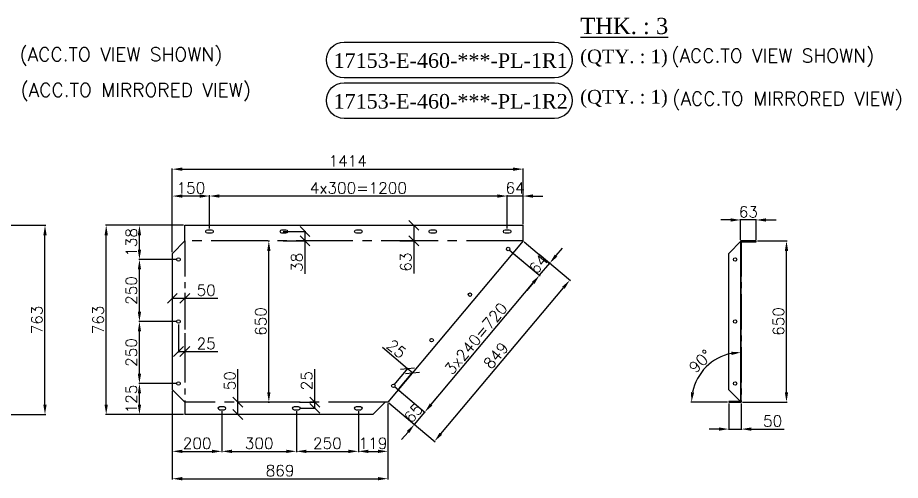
# Model space of a CAD drawing. Header units: inches. Extents: x 212980 to 238967, y -33384 to 2238.
# Drawn here: x 227703 to 231261, y -16114 to -14248 of the extents above; entities that cross this region are included whole.
import ezdxf
from ezdxf.enums import TextEntityAlignment as Align

# ---------------------------------------------------------------- set-up
doc = ezdxf.new("R2010")
doc.units = ezdxf.units.IN
doc.header["$LTSCALE"] = 15
doc.header["$MEASUREMENT"] = 0
doc.linetypes.add('CENTER2', pattern=[28.575, 19.05, -3.175, 3.175, -3.175])
doc.layers.get('Defpoints').update_dxf_attribs({"lineweight": 0})
doc.layers.add('3-TEXT', color=7, linetype='Continuous')
doc.layers.add('5', color=8, linetype='Continuous')
doc.styles.add('ROMANS', font='ROMANS.shx')
doc.styles.add('style10', font='romans.shx', dxfattribs={"height": 25})
doc.styles.add('style7', font='times.ttf', dxfattribs={"height": 24})
doc.dimstyles.new('11', dxfattribs={"dimtxt": 45, "dimasz": 40, "dimexe": 3, "dimexo": 5, "dimgap": 10, "dimtad": 1, "dimdec": 0, "dimdsep": 46, "dimtxsty": 'ROMANS', "dimcen": 2.5, "dimclrd": 6, "dimclre": 6, "dimclrt": 2, "dimadec": 0, "dimazin": 0, "dimtfac": 1, "dimtdec": 0, "dimtmove": 0, "dimatfit": 3, "dimfxl": 1, "dimarcsym": 0})

# ---------------------------------------------------------------- blocks, each defined once
blk = doc.blocks.new('*D222')
at = {"color": 6, "lineweight": -2, "ltscale": 200, "transparency": 16777216}
for p, q in [((227626.3, -15085.1), (227816.2, -15085.1)), ((227813.2, -15808.1), (227813.2, -15125.1)), ((227626.3, -15848.1), (227816.2, -15848.1))]:
    blk.add_line(p, q, dxfattribs=at)
at = {"color": 6, "ltscale": 200, "transparency": 16777216}
for points in [[(227806.5, -15125.1), (227819.8, -15125.1), (227813.2, -15085.1)], [(227806.5, -15808.1), (227819.8, -15808.1), (227813.2, -15848.1)]]:
    blk.add_solid(points, dxfattribs=at)
at = {"layer": 'Defpoints', "color": 0, "ltscale": 200, "transparency": 16777216}
for p in [(227621.3, -15085.1), (227813.2, -15085.1), (227621.3, -15848.1)]:
    blk.add_point(p, dxfattribs=at)
at = {"color": 2, "ltscale": 200, "transparency": 16777216, "insert": (227780.7, -15466.6), "char_height": 45, "attachment_point": 5, "rotation": 90, "style": 'ROMANS'}
blk.add_mtext('763', dxfattribs=at)
blk = doc.blocks.new('*D275')
at = {"color": 6, "lineweight": -2, "ltscale": 200, "transparency": 16777216}
for p, q in [((229636.5, -14967.1), (229596.5, -14967.1)), ((229676.5, -15098.1), (229676.5, -14964.1)), ((229740.5, -14967.1), (229676.5, -14967.1)), ((229740.5, -15080.1), (229740.5, -14964.1)), ((229780.5, -14967.1), (229820.5, -14967.1))]:
    blk.add_line(p, q, dxfattribs=at)
at = {"color": 6, "ltscale": 200, "transparency": 16777216}
for points in [[(229636.5, -14960.4), (229636.5, -14973.8), (229676.5, -14967.1)], [(229780.5, -14960.4), (229780.5, -14973.8), (229740.5, -14967.1)]]:
    blk.add_solid(points, dxfattribs=at)
at = {"layer": 'Defpoints', "color": 0, "ltscale": 200, "transparency": 16777216}
for p in [(229676.5, -14967.1), (229740.5, -15085.1), (229676.5, -15103.1)]:
    blk.add_point(p, dxfattribs=at)
at = {"color": 2, "ltscale": 200, "transparency": 16777216, "insert": (229708.5, -14934.6), "char_height": 45, "attachment_point": 5, "style": 'ROMANS'}
blk.add_mtext('64', dxfattribs=at)
blk = doc.blocks.new('*D276')
at = {"color": 6, "lineweight": -2, "ltscale": 200, "transparency": 16777216}
for p, q in [((228476.5, -15098.1), (228476.5, -14964.1)), ((229636.5, -14967.1), (228516.5, -14967.1)), ((229676.5, -15098.1), (229676.5, -14964.1))]:
    blk.add_line(p, q, dxfattribs=at)
at = {"color": 6, "ltscale": 200, "transparency": 16777216}
for points in [[(228516.5, -14960.4), (228516.5, -14973.8), (228476.5, -14967.1)], [(229636.5, -14960.4), (229636.5, -14973.8), (229676.5, -14967.1)]]:
    blk.add_solid(points, dxfattribs=at)
at = {"layer": 'Defpoints', "color": 0, "ltscale": 200, "transparency": 16777216}
for p in [(228476.5, -14967.1), (228476.5, -15103.1), (229676.5, -15103.1)]:
    blk.add_point(p, dxfattribs=at)
at = {"color": 2, "ltscale": 200, "transparency": 16777216, "insert": (229076.5, -14934.6), "char_height": 45, "attachment_point": 5, "style": 'ROMANS'}
blk.add_mtext('4x300=1200', dxfattribs=at)
blk = doc.blocks.new('*D277')
at = {"color": 6, "lineweight": -2, "ltscale": 200, "transparency": 16777216}
for p, q in [((228326.5, -15193.1), (228326.5, -14964.1)), ((228436.5, -14967.1), (228366.5, -14967.1)), ((228476.5, -15098.1), (228476.5, -14964.1))]:
    blk.add_line(p, q, dxfattribs=at)
at = {"color": 6, "ltscale": 200, "transparency": 16777216}
for points in [[(228366.5, -14960.4), (228366.5, -14973.8), (228326.5, -14967.1)], [(228436.5, -14960.4), (228436.5, -14973.8), (228476.5, -14967.1)]]:
    blk.add_solid(points, dxfattribs=at)
at = {"layer": 'Defpoints', "color": 0, "ltscale": 200, "transparency": 16777216}
for p in [(228326.5, -14967.1), (228476.5, -15103.1), (228326.5, -15198.1)]:
    blk.add_point(p, dxfattribs=at)
at = {"color": 2, "ltscale": 200, "transparency": 16777216, "insert": (228401.5, -14934.6), "char_height": 45, "attachment_point": 5, "style": 'ROMANS'}
blk.add_mtext('150', dxfattribs=at)
blk = doc.blocks.new('*D256')
at = {"color": 6, "lineweight": -2, "ltscale": 200, "transparency": 16777216}
for p, q in [((228326.5, -14979.3), (228326.5, -14855.6)), ((228366.5, -14858.6), (229700.5, -14858.6)), ((229740.5, -14979.3), (229740.5, -14855.6))]:
    blk.add_line(p, q, dxfattribs=at)
at = {"color": 6, "ltscale": 200, "transparency": 16777216}
for points in [[(228366.5, -14852), (228366.5, -14865.3), (228326.5, -14858.6)], [(229700.5, -14852), (229700.5, -14865.3), (229740.5, -14858.6)]]:
    blk.add_solid(points, dxfattribs=at)
at = {"layer": 'Defpoints', "color": 0, "ltscale": 200, "transparency": 16777216}
for p in [(229740.5, -14858.6), (228326.5, -14984.3), (229740.5, -14984.3)]:
    blk.add_point(p, dxfattribs=at)
at = {"color": 2, "ltscale": 200, "transparency": 16777216, "insert": (229033.5, -14826.1), "char_height": 45, "attachment_point": 5, "style": 'ROMANS'}
blk.add_mtext('1414', dxfattribs=at)
blk = doc.blocks.new('*D267')
at = {"color": 6, "lineweight": -2, "ltscale": 200, "transparency": 16777216}
for p, q in [((228346.5, -15723.1), (228190.9, -15723.1)), ((228193.9, -15808.1), (228193.9, -15763.1)), ((228371.5, -15848.1), (228190.9, -15848.1))]:
    blk.add_line(p, q, dxfattribs=at)
at = {"color": 6, "ltscale": 200, "transparency": 16777216}
for points in [[(228187.3, -15763.1), (228200.6, -15763.1), (228193.9, -15723.1)], [(228187.3, -15808.1), (228200.6, -15808.1), (228193.9, -15848.1)]]:
    blk.add_solid(points, dxfattribs=at)
at = {"layer": 'Defpoints', "color": 0, "ltscale": 200, "transparency": 16777216}
for p in [(228193.9, -15723.1), (228351.5, -15723.1), (228376.5, -15848.1)]:
    blk.add_point(p, dxfattribs=at)
at = {"color": 2, "ltscale": 200, "transparency": 16777216, "insert": (228161.4, -15785.6), "char_height": 45, "attachment_point": 5, "rotation": 90, "style": 'ROMANS'}
blk.add_mtext('125', dxfattribs=at)
blk = doc.blocks.new('*D268')
at = {"color": 6, "lineweight": -2, "ltscale": 200, "transparency": 16777216}
for p, q in [((228346.5, -15473.1), (228190.9, -15473.1)), ((228193.9, -15683.1), (228193.9, -15513.1)), ((228346.5, -15723.1), (228190.9, -15723.1))]:
    blk.add_line(p, q, dxfattribs=at)
at = {"color": 6, "ltscale": 200, "transparency": 16777216}
for points in [[(228187.3, -15513.1), (228200.6, -15513.1), (228193.9, -15473.1)], [(228187.3, -15683.1), (228200.6, -15683.1), (228193.9, -15723.1)]]:
    blk.add_solid(points, dxfattribs=at)
at = {"layer": 'Defpoints', "color": 0, "ltscale": 200, "transparency": 16777216}
for p in [(228193.9, -15473.1), (228351.5, -15473.1), (228351.5, -15723.1)]:
    blk.add_point(p, dxfattribs=at)
at = {"color": 2, "ltscale": 200, "transparency": 16777216, "insert": (228161.4, -15598.1), "char_height": 45, "attachment_point": 5, "rotation": 90, "style": 'ROMANS'}
blk.add_mtext('250', dxfattribs=at)
blk = doc.blocks.new('*D269')
at = {"color": 6, "lineweight": -2, "ltscale": 200, "transparency": 16777216}
for p, q in [((228346.5, -15223.1), (228190.9, -15223.1)), ((228193.9, -15433.1), (228193.9, -15263.1)), ((228346.5, -15473.1), (228190.9, -15473.1))]:
    blk.add_line(p, q, dxfattribs=at)
at = {"color": 6, "ltscale": 200, "transparency": 16777216}
for points in [[(228187.3, -15263.1), (228200.6, -15263.1), (228193.9, -15223.1)], [(228187.3, -15433.1), (228200.6, -15433.1), (228193.9, -15473.1)]]:
    blk.add_solid(points, dxfattribs=at)
at = {"layer": 'Defpoints', "color": 0, "ltscale": 200, "transparency": 16777216}
for p in [(228193.9, -15223.1), (228351.5, -15223.1), (228351.5, -15473.1)]:
    blk.add_point(p, dxfattribs=at)
at = {"color": 2, "ltscale": 200, "transparency": 16777216, "insert": (228161.4, -15348.1), "char_height": 45, "attachment_point": 5, "rotation": 90, "style": 'ROMANS'}
blk.add_mtext('250', dxfattribs=at)
blk = doc.blocks.new('*D270')
at = {"color": 6, "lineweight": -2, "ltscale": 200, "transparency": 16777216}
for p, q in [((228371.5, -15085.1), (228190.9, -15085.1)), ((228193.9, -15183.1), (228193.9, -15125.1)), ((228346.5, -15223.1), (228190.9, -15223.1))]:
    blk.add_line(p, q, dxfattribs=at)
at = {"color": 6, "ltscale": 200, "transparency": 16777216}
for points in [[(228187.3, -15125.1), (228200.6, -15125.1), (228193.9, -15085.1)], [(228187.3, -15183.1), (228200.6, -15183.1), (228193.9, -15223.1)]]:
    blk.add_solid(points, dxfattribs=at)
at = {"layer": 'Defpoints', "color": 0, "ltscale": 200, "transparency": 16777216}
for p in [(228193.9, -15085.1), (228376.5, -15085.1), (228351.5, -15223.1)]:
    blk.add_point(p, dxfattribs=at)
at = {"color": 2, "ltscale": 200, "transparency": 16777216, "insert": (228161.4, -15154.1), "char_height": 45, "attachment_point": 5, "rotation": 90, "style": 'ROMANS'}
blk.add_mtext('138', dxfattribs=at)
blk = doc.blocks.new('*D255')
at = {"color": 6, "lineweight": -2, "ltscale": 200, "transparency": 16777216}
for p, q in [((228289.4, -15085.1), (228056.9, -15085.1)), ((228059.9, -15808.1), (228059.9, -15125.1)), ((228289.4, -15848.1), (228056.9, -15848.1))]:
    blk.add_line(p, q, dxfattribs=at)
at = {"color": 6, "ltscale": 200, "transparency": 16777216}
for points in [[(228053.3, -15125.1), (228066.6, -15125.1), (228059.9, -15085.1)], [(228053.3, -15808.1), (228066.6, -15808.1), (228059.9, -15848.1)]]:
    blk.add_solid(points, dxfattribs=at)
at = {"layer": 'Defpoints', "color": 0, "ltscale": 200, "transparency": 16777216}
for p in [(228059.9, -15085.1), (228294.4, -15085.1), (228294.4, -15848.1)]:
    blk.add_point(p, dxfattribs=at)
at = {"color": 2, "ltscale": 200, "transparency": 16777216, "insert": (228027.4, -15466.6), "char_height": 45, "attachment_point": 5, "rotation": 90, "style": 'ROMANS'}
blk.add_mtext('763', dxfattribs=at)
blk = doc.blocks.new('*D271')
at = {"color": 6, "lineweight": -2, "ltscale": 200, "transparency": 16777216}
for p, q in [((228326.5, -15753.1), (228326.5, -15999.6)), ((228526.5, -15835.1), (228526.5, -15999.6)), ((228366.5, -15996.6), (228486.5, -15996.6))]:
    blk.add_line(p, q, dxfattribs=at)
at = {"color": 6, "ltscale": 200, "transparency": 16777216}
for points in [[(228366.5, -15990), (228366.5, -16003.3), (228326.5, -15996.6)], [(228486.5, -15990), (228486.5, -16003.3), (228526.5, -15996.6)]]:
    blk.add_solid(points, dxfattribs=at)
at = {"layer": 'Defpoints', "color": 0, "ltscale": 200, "transparency": 16777216}
for p in [(228326.5, -15748.1), (228526.5, -15830.1), (228526.5, -15996.6)]:
    blk.add_point(p, dxfattribs=at)
at = {"color": 2, "ltscale": 200, "transparency": 16777216, "insert": (228426.5, -15964.1), "char_height": 45, "attachment_point": 5, "style": 'ROMANS'}
blk.add_mtext('200', dxfattribs=at)
blk = doc.blocks.new('*D272')
at = {"color": 6, "lineweight": -2, "ltscale": 200, "transparency": 16777216}
for p, q in [((228526.5, -15835.1), (228526.5, -15999.6)), ((228826.5, -15835.1), (228826.5, -15999.6)), ((228566.5, -15996.6), (228786.5, -15996.6))]:
    blk.add_line(p, q, dxfattribs=at)
at = {"color": 6, "ltscale": 200, "transparency": 16777216}
for points in [[(228566.5, -15990), (228566.5, -16003.3), (228526.5, -15996.6)], [(228786.5, -15990), (228786.5, -16003.3), (228826.5, -15996.6)]]:
    blk.add_solid(points, dxfattribs=at)
at = {"layer": 'Defpoints', "color": 0, "ltscale": 200, "transparency": 16777216}
for p in [(228526.5, -15830.1), (228826.5, -15830.1), (228826.5, -15996.6)]:
    blk.add_point(p, dxfattribs=at)
at = {"color": 2, "ltscale": 200, "transparency": 16777216, "insert": (228676.5, -15964.1), "char_height": 45, "attachment_point": 5, "style": 'ROMANS'}
blk.add_mtext('300', dxfattribs=at)
blk = doc.blocks.new('*D273')
at = {"color": 6, "lineweight": -2, "ltscale": 200, "transparency": 16777216}
for p, q in [((228826.5, -15835.1), (228826.5, -15999.6)), ((229076.5, -15835.1), (229076.5, -15999.6)), ((228866.5, -15996.6), (229036.5, -15996.6))]:
    blk.add_line(p, q, dxfattribs=at)
at = {"color": 6, "ltscale": 200, "transparency": 16777216}
for points in [[(228866.5, -15990), (228866.5, -16003.3), (228826.5, -15996.6)], [(229036.5, -15990), (229036.5, -16003.3), (229076.5, -15996.6)]]:
    blk.add_solid(points, dxfattribs=at)
at = {"layer": 'Defpoints', "color": 0, "ltscale": 200, "transparency": 16777216}
for p in [(228826.5, -15830.1), (229076.5, -15830.1), (229076.5, -15996.6)]:
    blk.add_point(p, dxfattribs=at)
at = {"color": 2, "ltscale": 200, "transparency": 16777216, "insert": (228951.5, -15964.1), "char_height": 45, "attachment_point": 5, "style": 'ROMANS'}
blk.add_mtext('250', dxfattribs=at)
blk = doc.blocks.new('*D274')
at = {"color": 6, "lineweight": -2, "ltscale": 200, "transparency": 16777216}
for p, q in [((229195, -15803.1), (229195, -15999.6)), ((229076.5, -15835.1), (229076.5, -15999.6)), ((229116.5, -15996.6), (229155, -15996.6))]:
    blk.add_line(p, q, dxfattribs=at)
at = {"color": 6, "ltscale": 200, "transparency": 16777216}
for points in [[(229116.5, -15990), (229116.5, -16003.3), (229076.5, -15996.6)], [(229155, -15990), (229155, -16003.3), (229195, -15996.6)]]:
    blk.add_solid(points, dxfattribs=at)
at = {"layer": 'Defpoints', "color": 0, "ltscale": 200, "transparency": 16777216}
for p in [(229195, -15798.1), (229076.5, -15830.1), (229195, -15996.6)]:
    blk.add_point(p, dxfattribs=at)
at = {"color": 2, "ltscale": 200, "transparency": 16777216, "insert": (229135.8, -15964.1), "char_height": 45, "attachment_point": 5, "style": 'ROMANS'}
blk.add_mtext('119', dxfattribs=at)
blk = doc.blocks.new('*D253')
at = {"color": 6, "lineweight": -2, "ltscale": 200, "transparency": 16777216}
for p, q in [((228326.5, -15900.7), (228326.5, -16109.9)), ((229195, -15887.4), (229195, -16109.9)), ((228366.5, -16106.9), (229155, -16106.9))]:
    blk.add_line(p, q, dxfattribs=at)
at = {"color": 6, "ltscale": 200, "transparency": 16777216}
for points in [[(228366.5, -16100.2), (228366.5, -16113.6), (228326.5, -16106.9)], [(229155, -16100.2), (229155, -16113.6), (229195, -16106.9)]]:
    blk.add_solid(points, dxfattribs=at)
at = {"layer": 'Defpoints', "color": 0, "ltscale": 200, "transparency": 16777216}
for p in [(228326.5, -15895.7), (229195, -15882.4), (229195, -16106.9)]:
    blk.add_point(p, dxfattribs=at)
at = {"color": 2, "ltscale": 200, "transparency": 16777216, "insert": (228760.8, -16074.4), "char_height": 45, "attachment_point": 5, "style": 'ROMANS'}
blk.add_mtext('869', dxfattribs=at)
blk = doc.blocks.new('*D264')
at = {"color": 6, "lineweight": -2, "ltscale": 200, "transparency": 16777216}
for p, q in [((229684.3, -15183.9), (229809.2, -15288.7)), ((229369.8, -15807.7), (229781.2, -15317.4)), ((229221.5, -15735.5), (229346.4, -15840.3))]:
    blk.add_line(p, q, dxfattribs=at)
at = {"color": 6, "ltscale": 200, "transparency": 16777216}
for points in [[(229776.1, -15313.1), (229786.3, -15321.7), (229806.9, -15286.8)], [(229364.7, -15803.4), (229374.9, -15812), (229344.1, -15838.3)]]:
    blk.add_solid(points, dxfattribs=at)
at = {"layer": 'Defpoints', "color": 0, "ltscale": 200, "transparency": 16777216}
for p in [(229680.5, -15180.7), (229806.9, -15286.8), (229217.7, -15732.2)]:
    blk.add_point(p, dxfattribs=at)
at = {"color": 2, "ltscale": 200, "transparency": 16777216, "insert": (229550.6, -15541.7), "char_height": 45, "attachment_point": 5, "rotation": 50, "style": 'ROMANS'}
blk.add_mtext('3x240=720', dxfattribs=at)
blk = doc.blocks.new('*D265')
at = {"color": 6, "lineweight": -2, "ltscale": 200, "transparency": 16777216}
for p, q in [((229240.7, -15751.5), (229346.4, -15840.3)), ((229369.8, -15807.7), (229395.5, -15777)), ((229198.9, -15801.3), (229304.6, -15890)), ((229302.3, -15888.1), (229344.1, -15838.3)), ((229276.6, -15918.8), (229250.9, -15949.4))]:
    blk.add_line(p, q, dxfattribs=at)
at = {"color": 6, "ltscale": 200, "transparency": 16777216}
for points in [[(229364.7, -15803.4), (229374.9, -15812), (229344.1, -15838.3)], [(229271.5, -15914.5), (229281.7, -15923), (229302.3, -15888.1)]]:
    blk.add_solid(points, dxfattribs=at)
at = {"layer": 'Defpoints', "color": 0, "ltscale": 200, "transparency": 16777216}
for p in [(229236.8, -15748.3), (229195, -15798.1), (229344.1, -15838.3)]:
    blk.add_point(p, dxfattribs=at)
at = {"color": 2, "ltscale": 200, "transparency": 16777216, "insert": (229298.3, -15842.3), "char_height": 45, "attachment_point": 5, "rotation": 50, "style": 'ROMANS'}
blk.add_mtext('65', dxfattribs=at)
blk = doc.blocks.new('*D266')
at = {"color": 6, "lineweight": -2, "ltscale": 200, "transparency": 16777216}
for p, q in [((229744.3, -15151.3), (229850, -15240)), ((229873.4, -15207.5), (229899.1, -15176.8)), ((229703.5, -15200), (229809.2, -15288.7)), ((229806.9, -15286.8), (229847.7, -15238.1)), ((229781.2, -15317.4), (229755.5, -15348.1))]:
    blk.add_line(p, q, dxfattribs=at)
at = {"color": 6, "ltscale": 200, "transparency": 16777216}
for points in [[(229868.3, -15203.2), (229878.5, -15211.8), (229847.7, -15238.1)], [(229776.1, -15313.1), (229786.3, -15321.7), (229806.9, -15286.8)]]:
    blk.add_solid(points, dxfattribs=at)
at = {"layer": 'Defpoints', "color": 0, "ltscale": 200, "transparency": 16777216}
for p in [(229740.5, -15148.1), (229699.6, -15196.8), (229847.7, -15238.1)]:
    blk.add_point(p, dxfattribs=at)
at = {"color": 2, "ltscale": 200, "transparency": 16777216, "insert": (229802.4, -15241.6), "char_height": 45, "attachment_point": 5, "rotation": 50, "style": 'ROMANS'}
blk.add_mtext('64', dxfattribs=at)
blk = doc.blocks.new('*D254')
at = {"color": 6, "lineweight": -2, "ltscale": 200, "transparency": 16777216}
for p, q in [((229804.8, -15202.1), (229931.2, -15308.1)), ((229409.2, -15925.6), (229903.2, -15336.8)), ((229259.4, -15852.1), (229385.8, -15958.1))]:
    blk.add_line(p, q, dxfattribs=at)
at = {"color": 6, "ltscale": 200, "transparency": 16777216}
for points in [[(229898.1, -15332.6), (229908.3, -15341.1), (229928.9, -15306.2)], [(229404.1, -15921.3), (229414.3, -15929.8), (229383.5, -15956.2)]]:
    blk.add_solid(points, dxfattribs=at)
at = {"layer": 'Defpoints', "color": 0, "ltscale": 200, "transparency": 16777216}
for p in [(229801, -15198.9), (229928.9, -15306.2), (229255.6, -15848.9)]:
    blk.add_point(p, dxfattribs=at)
at = {"color": 2, "ltscale": 200, "transparency": 16777216, "insert": (229631.3, -15610.3), "char_height": 45, "attachment_point": 5, "rotation": 50, "style": 'ROMANS'}
blk.add_mtext('849', dxfattribs=at)
blk = doc.blocks.new('_Oblique')
at = {"color": 0, "linetype": 'ByBlock', "lineweight": -2}
blk.add_line((-0.5, -0.5), (0.5, 0.5), dxfattribs=at)
blk = doc.blocks.new('*D257')
at = {"color": 6, "lineweight": -2, "ltscale": 200, "transparency": 16777216}
for p, q in [((229275.1, -15663.9), (229173.3, -15578.5)), ((229220.9, -15728.4), (229277, -15661.6)), ((229240, -15744.5), (229296.1, -15677.6)), ((229294.2, -15679.9), (229275.1, -15663.9))]:
    blk.add_line(p, q, dxfattribs=at)
at = {"layer": 'Defpoints', "color": 0, "ltscale": 200, "transparency": 16777216}
for p in [(229294.2, -15679.9), (229217.7, -15732.2), (229236.8, -15748.3)]:
    blk.add_point(p, dxfattribs=at)
at = {"color": 6, "lineweight": -2, "ltscale": 200, "transparency": 16777216, "xscale": 40, "yscale": 40, "zscale": 40}
for p, rotation in [((229275.1, -15663.9), 140.0000000000146), ((229294.2, -15679.9), 320.0000000000146)]:
    blk.add_blockref('_Oblique', p, dxfattribs=dict(at, rotation=rotation))
at = {"color": 2, "ltscale": 200, "transparency": 16777216, "insert": (229229.7, -15583.4), "char_height": 45, "attachment_point": 5, "rotation": 320, "style": 'ROMANS'}
blk.add_mtext('25', dxfattribs=at)
blk = doc.blocks.new('*D252')
at = {"color": 6, "lineweight": -2, "ltscale": 200, "transparency": 16777216}
for p, q in [((228590.9, -15798.1), (228590.9, -15665.2)), ((228647.5, -15798.1), (228587.9, -15798.1)), ((228590.9, -15848.1), (228590.9, -15798.1)), ((228647.5, -15848.1), (228587.9, -15848.1))]:
    blk.add_line(p, q, dxfattribs=at)
at = {"layer": 'Defpoints', "color": 0, "ltscale": 200, "transparency": 16777216}
for p in [(228590.9, -15798.1), (228652.5, -15798.1), (228652.5, -15848.1)]:
    blk.add_point(p, dxfattribs=at)
at = {"color": 6, "lineweight": -2, "ltscale": 200, "transparency": 16777216, "xscale": 40, "yscale": 40, "zscale": 40}
for p, rotation in [((228590.9, -15798.1), 90), ((228590.9, -15848.1), 270)]:
    blk.add_blockref('_Oblique', p, dxfattribs=dict(at, rotation=rotation))
at = {"color": 2, "ltscale": 200, "transparency": 16777216, "insert": (228558.4, -15711.7), "char_height": 45, "attachment_point": 5, "rotation": 90, "style": 'ROMANS'}
blk.add_mtext('50', dxfattribs=at)
blk = doc.blocks.new('*D258')
at = {"color": 6, "lineweight": -2, "ltscale": 200, "transparency": 16777216}
for p, q in [((228900.7, -15798.1), (228900.7, -15665.2)), ((228839.5, -15798.1), (228903.7, -15798.1)), ((228900.7, -15823.1), (228900.7, -15798.1)), ((228839.5, -15823.1), (228903.7, -15823.1))]:
    blk.add_line(p, q, dxfattribs=at)
at = {"layer": 'Defpoints', "color": 0, "ltscale": 200, "transparency": 16777216}
for p in [(228834.5, -15798.1), (228900.7, -15798.1), (228834.5, -15823.1)]:
    blk.add_point(p, dxfattribs=at)
at = {"color": 6, "lineweight": -2, "ltscale": 200, "transparency": 16777216, "xscale": 40, "yscale": 40, "zscale": 40}
for p, rotation in [((228900.7, -15798.1), 90), ((228900.7, -15823.1), 270)]:
    blk.add_blockref('_Oblique', p, dxfattribs=dict(at, rotation=rotation))
at = {"color": 2, "ltscale": 200, "transparency": 16777216, "insert": (228868.2, -15711.7), "char_height": 45, "attachment_point": 5, "rotation": 90, "style": 'ROMANS'}
blk.add_mtext('25', dxfattribs=at)
blk = doc.blocks.new('*D259')
at = {"color": 6, "lineweight": -2, "ltscale": 200, "transparency": 16777216}
for p, q in [((228773.5, -15110.1), (228864.2, -15110.1)), ((228861.2, -15110.1), (228861.2, -15148.1)), ((228773.5, -15148.1), (228864.2, -15148.1)), ((228861.2, -15148.1), (228861.2, -15281))]:
    blk.add_line(p, q, dxfattribs=at)
at = {"layer": 'Defpoints', "color": 0, "ltscale": 200, "transparency": 16777216}
for p in [(228768.5, -15110.1), (228768.5, -15148.1), (228861.2, -15148.1)]:
    blk.add_point(p, dxfattribs=at)
at = {"color": 6, "lineweight": -2, "ltscale": 200, "transparency": 16777216, "xscale": 40, "yscale": 40, "zscale": 40}
for p, rotation in [((228861.2, -15110.1), 90), ((228861.2, -15148.1), 270)]:
    blk.add_blockref('_Oblique', p, dxfattribs=dict(at, rotation=rotation))
at = {"color": 2, "ltscale": 200, "transparency": 16777216, "insert": (228828.7, -15234.5), "char_height": 45, "attachment_point": 5, "rotation": 90, "style": 'ROMANS'}
blk.add_mtext('38', dxfattribs=at)
blk = doc.blocks.new('*D260')
at = {"color": 6, "lineweight": -2, "ltscale": 200, "transparency": 16777216}
for p, q in [((229244, -15085.1), (229303.5, -15085.1)), ((229300.5, -15085.1), (229300.5, -15148.1)), ((229244, -15148.1), (229303.5, -15148.1)), ((229300.5, -15148.1), (229300.5, -15278.8))]:
    blk.add_line(p, q, dxfattribs=at)
at = {"layer": 'Defpoints', "color": 0, "ltscale": 200, "transparency": 16777216}
for p in [(229239, -15085.1), (229239, -15148.1), (229300.5, -15148.1)]:
    blk.add_point(p, dxfattribs=at)
at = {"color": 6, "lineweight": -2, "ltscale": 200, "transparency": 16777216, "xscale": 40, "yscale": 40, "zscale": 40}
for p, rotation in [((229300.5, -15085.1), 90), ((229300.5, -15148.1), 270)]:
    blk.add_blockref('_Oblique', p, dxfattribs=dict(at, rotation=rotation))
at = {"color": 2, "ltscale": 200, "transparency": 16777216, "insert": (229268, -15233.5), "char_height": 45, "attachment_point": 5, "rotation": 90, "style": 'ROMANS'}
blk.add_mtext('63', dxfattribs=at)
blk = doc.blocks.new('*D261')
at = {"color": 6, "lineweight": -2, "ltscale": 200, "transparency": 16777216}
for p, q in [((228326.5, -15357.1), (228326.5, -15382.5)), ((228376.5, -15357.1), (228376.5, -15382.5)), ((228326.5, -15379.5), (228376.5, -15379.5)), ((228376.5, -15379.5), (228509.4, -15379.5))]:
    blk.add_line(p, q, dxfattribs=at)
at = {"layer": 'Defpoints', "color": 0, "ltscale": 200, "transparency": 16777216}
for p in [(228326.5, -15352.1), (228376.5, -15352.1), (228376.5, -15379.5)]:
    blk.add_point(p, dxfattribs=at)
at = {"color": 6, "lineweight": -2, "ltscale": 200, "transparency": 16777216, "xscale": 40, "yscale": 40, "zscale": 40, "rotation": 180}
blk.add_blockref('_Oblique', (228326.5, -15379.5), dxfattribs=at)
at = {"color": 6, "lineweight": -2, "ltscale": 200, "transparency": 16777216, "xscale": 40, "yscale": 40, "zscale": 40}
blk.add_blockref('_Oblique', (228376.5, -15379.5), dxfattribs=at)
at = {"color": 2, "ltscale": 200, "transparency": 16777216, "insert": (228463, -15347), "char_height": 45, "attachment_point": 5, "style": 'ROMANS'}
blk.add_mtext('50', dxfattribs=at)
blk = doc.blocks.new('*D262')
at = {"color": 6, "lineweight": -2, "ltscale": 200, "transparency": 16777216}
for p, q in [((228351.5, -15485.1), (228351.5, -15597.4)), ((228376.5, -15520), (228376.5, -15597.4)), ((228351.5, -15594.4), (228376.5, -15594.4)), ((228376.5, -15594.4), (228509.4, -15594.4))]:
    blk.add_line(p, q, dxfattribs=at)
at = {"layer": 'Defpoints', "color": 0, "ltscale": 200, "transparency": 16777216}
for p in [(228351.5, -15480.1), (228376.5, -15515), (228376.5, -15594.4)]:
    blk.add_point(p, dxfattribs=at)
at = {"color": 6, "lineweight": -2, "ltscale": 200, "transparency": 16777216, "xscale": 40, "yscale": 40, "zscale": 40, "rotation": 180}
blk.add_blockref('_Oblique', (228351.5, -15594.4), dxfattribs=at)
at = {"color": 6, "lineweight": -2, "ltscale": 200, "transparency": 16777216, "xscale": 40, "yscale": 40, "zscale": 40}
blk.add_blockref('_Oblique', (228376.5, -15594.4), dxfattribs=at)
at = {"color": 2, "ltscale": 200, "transparency": 16777216, "insert": (228463, -15561.9), "char_height": 45, "attachment_point": 5, "style": 'ROMANS'}
blk.add_mtext('25', dxfattribs=at)
blk = doc.blocks.new('*D263')
at = {"color": 6, "lineweight": -2, "ltscale": 200, "transparency": 16777216}
for p, q in [((228713.3, -15148.1), (228718.6, -15148.1)), ((228715.6, -15758.1), (228715.6, -15188.1)), ((228713.3, -15798.1), (228718.6, -15798.1))]:
    blk.add_line(p, q, dxfattribs=at)
at = {"color": 6, "ltscale": 200, "transparency": 16777216}
for points in [[(228708.9, -15188.1), (228722.2, -15188.1), (228715.6, -15148.1)], [(228708.9, -15758.1), (228722.2, -15758.1), (228715.6, -15798.1)]]:
    blk.add_solid(points, dxfattribs=at)
at = {"layer": 'Defpoints', "color": 0, "ltscale": 200, "transparency": 16777216}
for p in [(228708.3, -15148.1), (228715.6, -15148.1), (228708.3, -15798.1)]:
    blk.add_point(p, dxfattribs=at)
at = {"color": 2, "ltscale": 200, "transparency": 16777216, "insert": (228683.1, -15473.1), "char_height": 45, "attachment_point": 5, "rotation": 90, "style": 'ROMANS'}
blk.add_mtext('650', dxfattribs=at)
blk = doc.blocks.new('*D379')
at = {"color": 6, "lineweight": -2, "ltscale": 200, "transparency": 16777216}
for p, q in [((230577.1, -15063.6), (230537.1, -15063.6)), ((230617.1, -15143.1), (230617.1, -15060.6)), ((230680.1, -15063.6), (230617.1, -15063.6)), ((230680.1, -15143.1), (230680.1, -15060.6)), ((230720.1, -15063.6), (230760.1, -15063.6))]:
    blk.add_line(p, q, dxfattribs=at)
at = {"color": 6, "ltscale": 200, "transparency": 16777216}
for points in [[(230577.1, -15056.9), (230577.1, -15070.3), (230617.1, -15063.6)], [(230720.1, -15056.9), (230720.1, -15070.3), (230680.1, -15063.6)]]:
    blk.add_solid(points, dxfattribs=at)
at = {"layer": 'Defpoints', "color": 0, "ltscale": 200, "transparency": 16777216}
for p in [(230617.1, -15063.6), (230617.1, -15148.1), (230680.1, -15148.1)]:
    blk.add_point(p, dxfattribs=at)
at = {"color": 2, "ltscale": 200, "transparency": 16777216, "insert": (230648.6, -15031.1), "char_height": 45, "attachment_point": 5, "style": 'ROMANS'}
blk.add_mtext('63', dxfattribs=at)
blk = doc.blocks.new('*D380')
at = {"color": 6, "lineweight": -2, "ltscale": 200, "transparency": 16777216}
for p, q in [((230570.1, -15803.1), (230570.1, -15909.9)), ((230620.1, -15803.1), (230620.1, -15909.9)), ((230530.1, -15906.9), (230490.1, -15906.9)), ((230570.1, -15906.9), (230620.1, -15906.9)), ((230660.1, -15906.9), (230793, -15906.9))]:
    blk.add_line(p, q, dxfattribs=at)
at = {"color": 6, "ltscale": 200, "transparency": 16777216}
for points in [[(230530.1, -15900.2), (230530.1, -15913.5), (230570.1, -15906.9)], [(230660.1, -15900.2), (230660.1, -15913.5), (230620.1, -15906.9)]]:
    blk.add_solid(points, dxfattribs=at)
at = {"layer": 'Defpoints', "color": 0, "ltscale": 200, "transparency": 16777216}
for p in [(230570.1, -15798.1), (230620.1, -15798.1), (230620.1, -15906.9)]:
    blk.add_point(p, dxfattribs=at)
at = {"color": 2, "ltscale": 200, "transparency": 16777216, "insert": (230746.5, -15874.4), "char_height": 45, "attachment_point": 5, "style": 'ROMANS'}
blk.add_mtext('50', dxfattribs=at)
blk = doc.blocks.new('*D381')
at = {"color": 6, "lineweight": -2, "ltscale": 200, "transparency": 16777216}
for p, q in [((230685.1, -15148.1), (230805.4, -15148.1)), ((230802.4, -15758.1), (230802.4, -15188.1)), ((230625.1, -15798.1), (230805.4, -15798.1))]:
    blk.add_line(p, q, dxfattribs=at)
at = {"color": 6, "ltscale": 200, "transparency": 16777216}
for points in [[(230795.7, -15188.1), (230809, -15188.1), (230802.4, -15148.1)], [(230795.7, -15758.1), (230809, -15758.1), (230802.4, -15798.1)]]:
    blk.add_solid(points, dxfattribs=at)
at = {"layer": 'Defpoints', "color": 0, "ltscale": 200, "transparency": 16777216}
for p in [(230680.1, -15148.1), (230802.4, -15148.1), (230620.1, -15798.1)]:
    blk.add_point(p, dxfattribs=at)
at = {"color": 2, "ltscale": 200, "transparency": 16777216, "insert": (230769.9, -15473.1), "char_height": 45, "attachment_point": 5, "rotation": 90, "style": 'ROMANS'}
blk.add_mtext('650', dxfattribs=at)
blk = doc.blocks.new('*D382')
at = {"color": 6, "lineweight": -2, "ltscale": 200, "transparency": 16777216}
blk.add_line((230565.1, -15798.1), (230416.5, -15798.1), dxfattribs=at)
blk.add_arc((230620.1, -15798.1), 200.6, 101.4435, 168.5565, dxfattribs=at)
at = {"color": 6, "ltscale": 200, "transparency": 16777216}
for points in [[(230579.7, -15594.9), (230581, -15608.1), (230620.1, -15597.5)], [(230430.1, -15759), (230416.9, -15757.6), (230419.5, -15798.1)]]:
    blk.add_solid(points, dxfattribs=at)
at = {"layer": 'Defpoints', "color": 0, "ltscale": 200, "transparency": 16777216}
for p in [(230620.1, -15151.1), (230519.8, -15624.4), (230570.1, -15798.1), (230620.1, -15798.1), (230620.1, -15798.1)]:
    blk.add_point(p, dxfattribs=at)
at = {"color": 2, "ltscale": 200, "transparency": 16777216, "insert": (230455.3, -15633.3), "char_height": 45, "attachment_point": 5, "rotation": 45, "style": 'ROMANS'}
blk.add_mtext('90°', dxfattribs=at)

msp = doc.modelspace()

# ---------------------------------------------------------------- linework, layer by layer
for p, q in [((228376.54, -15085.11), (229740.46, -15085.11)), ((229740.46, -15148.11), (229740.46, -15085.11)), ((228326.54, -15198.11), (228376.54, -15148.11)), ((229740.46, -15148.11), (229195.04, -15798.11)), ((230570.12, -15198.11), (230620.12, -15148.11)), ((230680.12, -15148.11), (230617.12, -15148.11)), ((230617.12, -15148.11), (230617.12, -15795.11)), ((230620.12, -15798.11), (230620.12, -15151.11)), ((230620.12, -15151.11), (230680.12, -15151.11)), ((230680.12, -15151.11), (230680.12, -15148.11)), ((228326.54, -15748.11), (228326.54, -15198.11)), ((230570.12, -15748.11), (230570.12, -15198.11)), ((228326.54, -15748.11), (228376.54, -15798.11)), ((230570.12, -15748.11), (230620.12, -15798.11)), ((229195.04, -15798.11), (229185.04, -15798.11)), ((230617.12, -15795.11), (230570.12, -15795.11)), ((230570.12, -15795.11), (230570.12, -15798.11)), ((230570.12, -15798.11), (230620.12, -15798.11)), ((229135.04, -15848.11), (228376.54, -15848.11))]:
    msp.add_line(p, q)
at = {"color": 7, "ltscale": 200}
for p, q in [((228376.54, -15148.11), (228376.54, -15085.11)), ((228376.54, -15798.11), (228376.54, -15848.11)), ((229185.04, -15798.11), (229135.04, -15848.11))]:
    msp.add_line(p, q, dxfattribs=at)
at = {"color": 3, "linetype": 'CENTER2', "ltscale": 0.8}
for p, q in [((229740.46, -15148.11), (228376.54, -15148.11)), ((229185.04, -15798.11), (228376.54, -15798.11))]:
    msp.add_line(p, q, dxfattribs=at)
at = {"color": 3, "linetype": 'CENTER2', "ltscale": 0.5}
for p, q in [((228376.54, -15148.11), (228376.54, -15798.11)), ((230620.12, -15148.11), (230620.12, -15798.11))]:
    msp.add_line(p, q, dxfattribs=at)
for points in [[(228484.46, -15103.11, -1), (228484.46, -15117.11), (228468.46, -15117.11, -1), (228468.46, -15103.11)], [(228784.46, -15103.11, -1), (228784.46, -15117.11), (228768.46, -15117.11, -1), (228768.46, -15103.11)], [(229084.46, -15103.11, -1), (229084.46, -15117.11), (229068.46, -15117.11, -1), (229068.46, -15103.11)], [(229384.46, -15103.11, -1), (229384.46, -15117.11), (229368.46, -15117.11, -1), (229368.46, -15103.11)], [(229684.46, -15103.11, -1), (229684.46, -15117.11), (229668.46, -15117.11, -1), (229668.46, -15103.11)], [(228534.46, -15816.11, -1), (228534.46, -15830.11), (228518.46, -15830.11, -1), (228518.46, -15816.11)], [(228834.46, -15816.11, -1), (228834.46, -15830.11), (228818.46, -15830.11, -1), (228818.46, -15816.11)], [(229084.46, -15816.11, -1), (229084.46, -15830.11), (229068.46, -15830.11, -1), (229068.46, -15816.11)]]:
    msp.add_lwpolyline(points, format="xyb", close=True)
at = {"color": 7, "ltscale": 200}
for centre in [(229680.48, -15180.69), (228351.54, -15223.11), (230595.12, -15223.11), (229526.21, -15364.54), (228351.54, -15473.11), (230595.12, -15473.11), (229371.94, -15548.39), (228351.54, -15723.11), (229217.67, -15732.24), (230595.12, -15723.11)]:
    msp.add_circle(centre, 7, dxfattribs=at)
at = {"layer": '5', "color": 6}
for points in [[(229867.04, -14490.13), (229019.31, -14490.13, -1), (229019.31, -14346.4), (229867.04, -14346.4, -1)], [(229867.04, -14653.95), (229019.31, -14653.95, -1), (229019.31, -14510.22), (229867.04, -14510.22, -1)]]:
    msp.add_lwpolyline(points, format="xyb", close=True, dxfattribs=at)

# ---------------------------------------------------------------- texts
at = {"layer": '3-TEXT', "color": 2, "style": 'style10'}
for s, p in [('(ACC.TO VIEW SHOWN)', (227710.13, -14423.6)), ('(ACC.TO VIEW SHOWN)', (230337.92, -14428.29)), ('(ACC.TO MIRRORED VIEW)', (227714.3, -14566.69)), ('(ACC.TO MIRRORED VIEW)', (230342.08, -14601.88))]:
    msp.add_text(s, height=55, dxfattribs=at).set_placement(p)
at = {"layer": '5', "color": 2, "style": 'style7'}
msp.add_text('%%UTHK. : 3', height=65.45, dxfattribs=at).set_placement((229971.38, -14313.89))
for s, height, p in [('(QTY. : 1)', 55, (230147.08, -14403.93)), ('17153-E-460-***-PL-1R1', 58.905, (229448.49, -14420.67)), ('(QTY. : 1)', 55, (230147.08, -14566.47)), ('17153-E-460-***-PL-1R2', 58.905, (229448.49, -14585.04))]:
    msp.add_text(s, height=height, dxfattribs=at).set_placement(p, align=Align.MIDDLE_CENTER)

# ---------------------------------------------------------------- dimensions: what is measured, and where the dimension line sits
at = {"color": 7, "ltscale": 200}
for base, p1, p2, angle, picture, middle in [((229740.46, -14858.64), (228326.54, -14984.33), (229740.46, -14984.33), 180, '*D256', (229033.5, -14826.14)), ((227813.15, -15085.11), (227621.33, -15848.11), (227621.33, -15085.11), 90, '*D222', (227780.65, -15466.61)), ((228059.92, -15085.11), (228294.37, -15848.11), (228294.37, -15085.11), 90, '*D255', (228027.42, -15466.61)), ((228715.57, -15148.11), (228708.25, -15798.11), (228708.25, -15148.11), 90, '*D263', (228683.07, -15473.11)), ((230802.36, -15148.11), (230620.12, -15798.11), (230680.12, -15148.11), 90, '*D381', (230769.86, -15473.11)), ((228526.46, -15996.63), (228326.54, -15748.11), (228526.46, -15830.11), 180, '*D271', (228426.5, -15964.13)), ((229195.043, -16106.8841), (228326.5415, -15895.6794), (229195.043, -15882.435), 180, '*D253', (228760.7923, -16074.3841))]:
    dim = msp.add_linear_dim(base=base, p1=p1, p2=p2, angle=angle, dimstyle='11', dxfattribs=at)
    dim.commit()
    dim.dimension.update_dxf_attribs({"geometry": picture, "text_midpoint": middle})
for base, p1, p2, angle, override, picture, middle in [((228326.54, -14967.1), (228476.46, -15103.11), (228326.54, -15198.11), 180, {"dimtmove": 1}, '*D277', (228401.5, -14934.6)), ((228193.93, -15085.11), (228351.54, -15223.11), (228376.54, -15085.11), 90, {"dimtmove": 1}, '*D270', (228161.43, -15154.11)), ((229300.47, -15148.11), (229238.98, -15085.11), (229238.98, -15148.11), 90, {"dimblk1": 'Oblique', "dimblk2": 'Oblique', "dimsah": 1}, '*D260', (229267.97, -15233.46)), ((228861.16, -15148.11), (228768.46, -15110.11), (228768.46, -15148.11), 90, {"dimblk1": 'Oblique', "dimblk2": 'Oblique', "dimsah": 1}, '*D259', (228828.66, -15234.54)), ((228193.93, -15223.11), (228351.54, -15473.11), (228351.54, -15223.11), 90, {"dimtmove": 1}, '*D269', (228161.43, -15348.11)), ((228376.54, -15379.51), (228326.54, -15352.06), (228376.54, -15352.06), 180, {"dimblk1": 'Oblique', "dimblk2": 'Oblique', "dimsah": 1}, '*D261', (228462.97, -15347.01)), ((228193.93, -15473.11), (228351.54, -15723.11), (228351.54, -15473.11), 90, {"dimtmove": 1}, '*D268', (228161.43, -15598.11)), ((228376.54, -15594.36), (228351.54, -15480.11), (228376.54, -15514.95), 180, {"dimblk1": 'Oblique', "dimblk2": 'Oblique', "dimsah": 1}, '*D262', (228462.97, -15561.86)), ((228590.91, -15798.11), (228652.47, -15848.11), (228652.47, -15798.11), 90, {"dimblk1": 'Oblique', "dimblk2": 'Oblique', "dimsah": 1}, '*D252', (228558.41, -15711.68)), ((228900.67, -15798.11), (228834.46, -15823.11), (228834.46, -15798.11), 90, {"dimblk1": 'Oblique', "dimblk2": 'Oblique', "dimsah": 1}, '*D258', (228868.17, -15711.68)), ((228826.46, -15996.63), (228526.46, -15830.11), (228826.46, -15830.11), 180, {"dimtmove": 1}, '*D272', (228676.46, -15964.13)), ((229076.46, -15996.63), (228826.46, -15830.11), (229076.46, -15830.11), 180, {"dimtmove": 1}, '*D273', (228951.46, -15964.13))]:
    dim = msp.add_linear_dim(base=base, p1=p1, p2=p2, angle=angle, dimstyle='11', override=override, dxfattribs=at)
    dim.commit()
    dim.dimension.update_dxf_attribs({"geometry": picture, "text_midpoint": middle})
dim = msp.add_linear_dim(base=(228476.46, -14967.1), p1=(229676.46, -15103.11), p2=(228476.46, -15103.11), angle=180, text='4x300=<>', dimstyle='11', override={"dimtmove": 1}, dxfattribs=at)
dim.commit()
dim.dimension.update_dxf_attribs({"geometry": '*D276', "text_midpoint": (229076.46, -14934.6)})
for base, p1, p2, angle, picture, middle, dimtype in [((229676.46, -14967.1), (229740.46, -15085.11), (229676.46, -15103.11), 180, '*D275', (229708.46, -14967.1), 160), ((229847.73, -15238.12), (229699.63, -15196.76), (229740.46, -15148.11), 50, '*D266', (229827.31, -15262.44), 161), ((228193.93, -15723.11), (228376.54, -15848.11), (228351.54, -15723.11), 90, '*D267', (228193.93, -15785.61), 160), ((229344.09, -15838.32), (229195.04, -15798.11), (229236.82, -15748.31), 50, '*D265', (229323.2, -15863.22), 161)]:
    dim = msp.add_linear_dim(base=base, p1=p1, p2=p2, angle=angle, dimstyle='11', dxfattribs=at)
    dim.commit()
    dim.dimension.update_dxf_attribs({"geometry": picture, "text_midpoint": middle, "dimtype": dimtype})
dim = msp.add_linear_dim(base=(230617.12, -15063.6), p1=(230680.12, -15148.11), p2=(230617.12, -15148.11), dimstyle='11', dxfattribs=at)
dim.commit()
dim.dimension.update_dxf_attribs({"geometry": '*D379', "text_midpoint": (230648.62, -15063.6), "dimtype": 160})
dim = msp.add_angular_dim_2l(base=(230519.82, -15624.38), line1=((230620.12, -15798.11), (230620.12, -15151.11)), line2=((230570.12, -15798.11), (230620.12, -15798.11)), dimstyle='11', dxfattribs=at)
dim.commit()
dim.dimension.update_dxf_attribs({"geometry": '*D382', "text_midpoint": (230455.29, -15633.27)})
dim = msp.add_aligned_dim(p1=(229217.67, -15732.24), p2=(229680.48, -15180.69), distance=-165.03, text='3x240=<>', dimstyle='11', dxfattribs=at)
dim.commit()
dim.dimension.update_dxf_attribs({"geometry": '*D264', "text_midpoint": (229550.6, -15541.66)})
dim = msp.add_aligned_dim(p1=(229255.59, -15848.91), p2=(229801.01, -15198.91), distance=-166.91, dimstyle='11', dxfattribs=at)
dim.commit()
dim.dimension.update_dxf_attribs({"geometry": '*D254', "text_midpoint": (229631.27, -15610.31)})
for base, p1, p2, angle, override, picture, middle, dimtype in [((229294.21, -15679.93), (229217.67, -15732.24), (229236.82, -15748.31), 320, {"dimblk1": 'Oblique', "dimblk2": 'Oblique', "dimsah": 1}, '*D257', (229208.85, -15608.3), 161), ((229195.04, -15996.63), (229076.46, -15830.11), (229195.04, -15798.11), 180, {"dimtmove": 1}, '*D274', (229135.75, -15996.63), 160)]:
    dim = msp.add_linear_dim(base=base, p1=p1, p2=p2, angle=angle, dimstyle='11', override=override, dxfattribs=at)
    dim.commit()
    dim.dimension.update_dxf_attribs({"geometry": picture, "text_midpoint": middle, "dimtype": dimtype})
dim = msp.add_linear_dim(base=(230620.12, -15906.86), p1=(230570.12, -15798.11), p2=(230620.12, -15798.11), dimstyle='11', dxfattribs=at)
dim.commit()
dim.dimension.update_dxf_attribs({"geometry": '*D380', "text_midpoint": (230746.55, -15874.36)})

doc.saveas('drawing.dxf')
